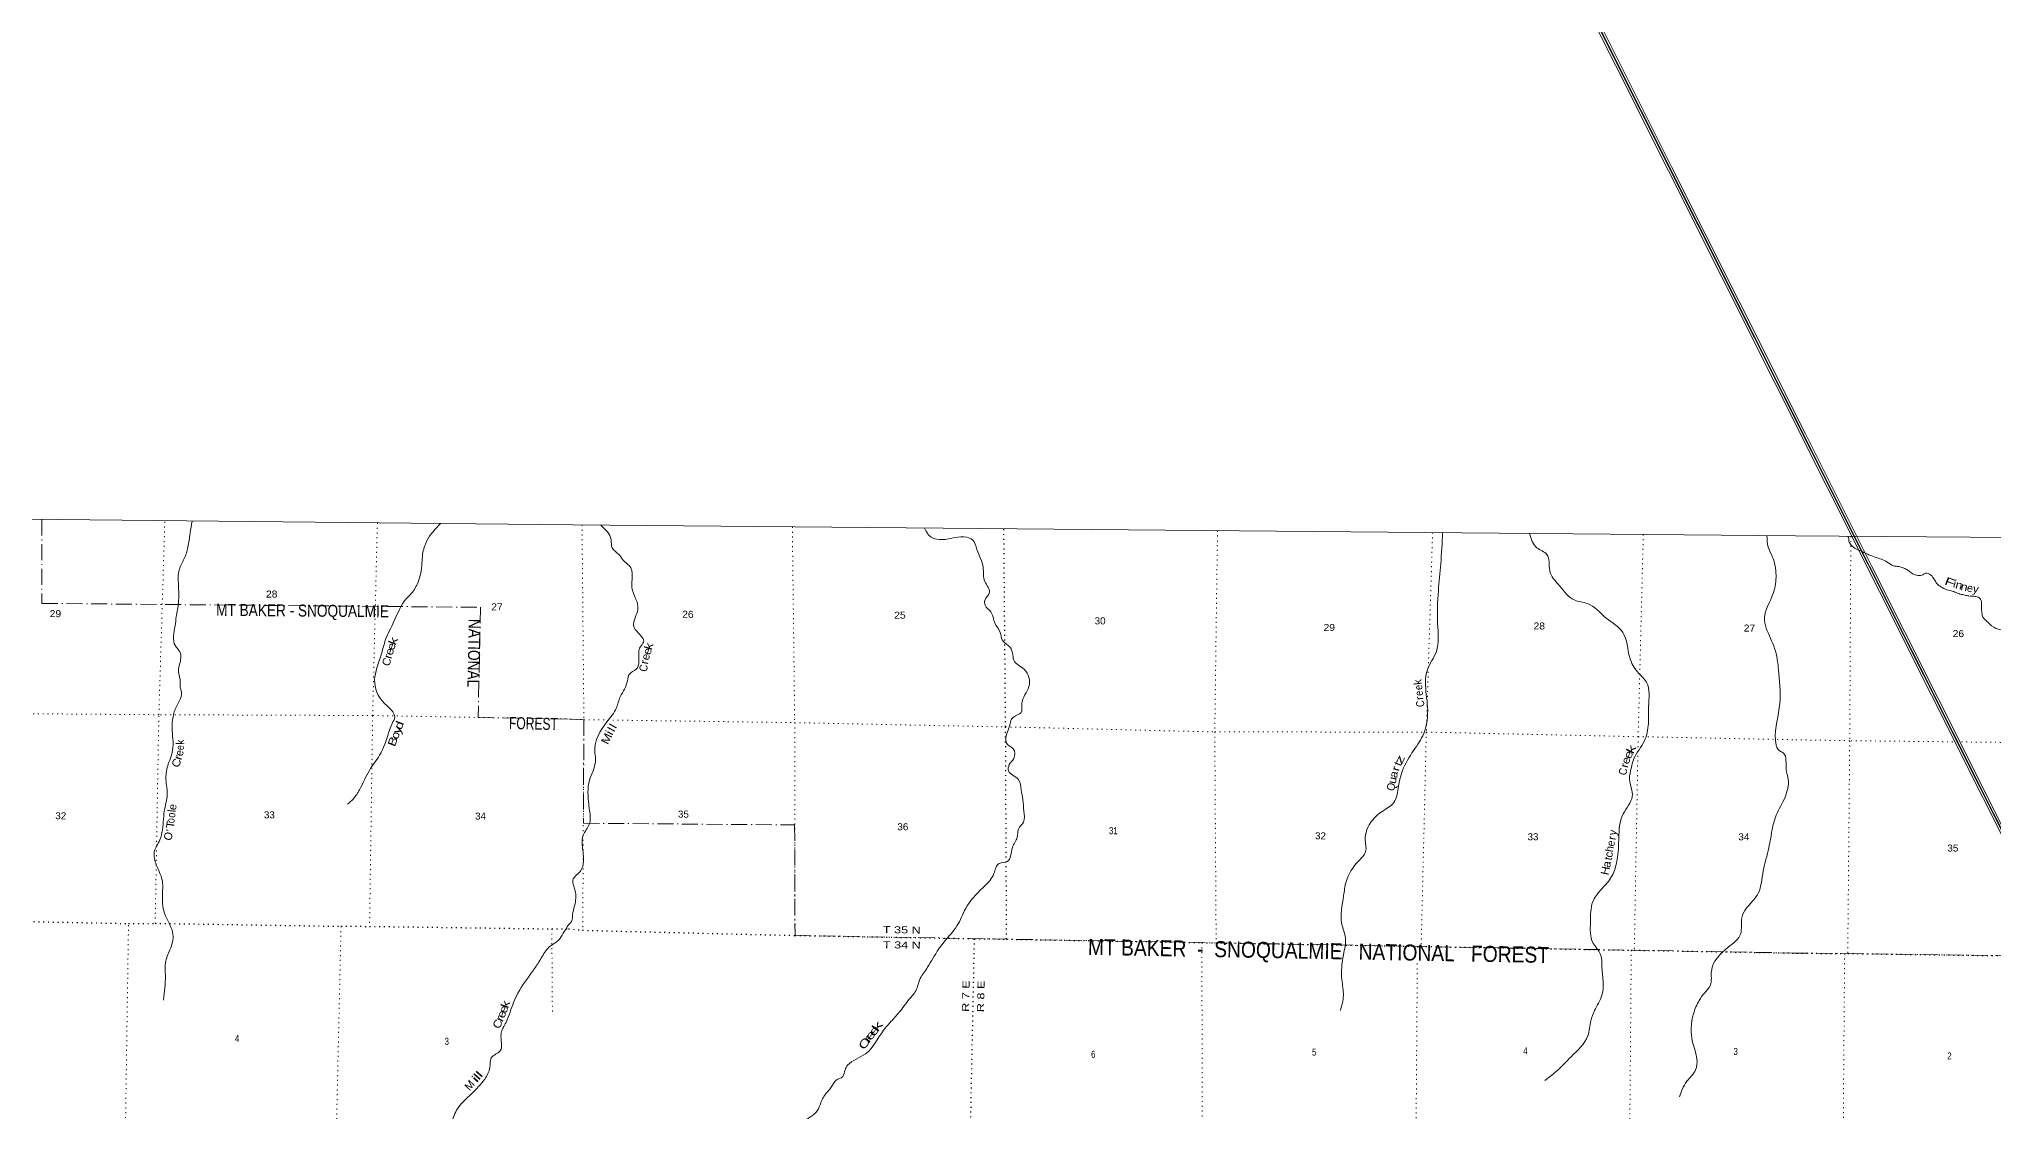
# Model space of a CAD drawing. Header units: feet. Extents: x -1048576 to 137166, y -268550 to 2097152.
# Drawn here: x -227345 to -178479, y 353792 to 380614 of the extents above; entities that cross this region are included whole.
import ezdxf
from ezdxf.enums import TextEntityAlignment as Align

# ---------------------------------------------------------------- set-up
doc = ezdxf.new("R2010")
doc.units = ezdxf.units.FT
doc.header["$LTSCALE"] = 80
doc.linetypes.add('DOT_DASHED', pattern=[7.7, 5, -1.2, 0.3, -1.2])
doc.linetypes.add('DOTTED', pattern=[1.5, 0.3, -1.2])
for name, color, linetype, lineweight in [('39', 7, 'Continuous', 13), ('4', 7, 'Continuous', 13), ('44', 7, 'DOT_DASHED', 13), ('6', 7, 'DOTTED', 25), ('7', 7, 'DOTTED', 13)]:
    doc.layers.add(name, color=color, linetype=linetype, lineweight=lineweight)
doc.layers.add('41', color=7, linetype='Continuous')

msp = doc.modelspace()

# ---------------------------------------------------------------- linework, layer by layer
at = {"layer": '39'}
for points in [[(-139726.18, 284721.75), (-139786.61, 284683.23), (-139865.18, 284636.58), (-139935.68, 284589.96), (-139981.99, 284555.51), (-140024.23, 284506.92), (-140030.24, 284490.75), (-140030.24, 284490.75), (-140086.75, 284492.64)], [(-223520.16, 368563.53), (-223569.4, 368257.61), (-223626.6, 367908.24), (-223715.59, 367625.82), (-223842.94, 367343.65), (-223861.94, 366973.81), (-223861.33, 366529.03), (-223916.58, 366171.56), (-223946.57, 365947.36), (-223938.33, 365443.89), (-223826.45, 365291.49), (-223832.84, 364986.26), (-223862.27, 364834.83), (-223821.64, 364606.1), (-223815.09, 364407.92), (-223782.12, 364231.81), (-223862.43, 364028.17), (-223975.52, 363762.08), (-224020.74, 363396.46), (-224006.91, 362832.3), (-224131.06, 362440.95), (-224174.07, 362099.57), (-224140.75, 361707.13), (-224203.87, 361376), (-224262.51, 360840.65), (-224329.01, 360594.46), (-224466.73, 360275.97), (-224416.6, 359970.35), (-224270.12, 359591.28), (-224260.68, 359243.48), (-224209.88, 358761.96), (-223997.97, 358228.79), (-224073.6, 357845.18), (-224189.13, 357524.52), (-224189.59, 357203.07), (-224234.7, 356588.78)], [(-217308.3, 368501.88), (-217653.37, 368069.31), (-217756.88, 367736.44), (-217774.86, 367500.02), (-217873.32, 367035.7), (-218036.98, 366757.83), (-218165.22, 366621.24), (-218474.46, 366053.24), (-218681.85, 365601.8), (-218802.09, 365194.24), (-218958.09, 364598.91), (-218708.32, 364000.78), (-218456.58, 363657.38), (-218518.34, 363502.13), (-218606.94, 363270.25), (-218833.33, 362711.79), (-219088.62, 362331.44), (-219332.6, 361847.91), (-219487.78, 361622.54), (-219632.17, 361486.06)], [(-213303.73, 368463.03), (-213045.41, 368094.58), (-213020.54, 367892.37), (-212857.99, 367733.82), (-212749.85, 367595.79), (-212555.28, 367394.63), (-212520.94, 367099.42), (-212524.33, 366899.39), (-212376.54, 366357.01), (-212484.38, 365949.46), (-212364.46, 365762.87), (-212234.69, 365537.83), (-212320.39, 365413.04), (-212351.59, 365281.88), (-212419.14, 364857.94), (-212589.66, 364737.68), (-212639.29, 364570.26), (-212707.36, 364364.55), (-212817.79, 364169.18), (-212914.64, 363890.89), (-213151.36, 363542.69), (-213453.32, 362812.96), (-213434.44, 362620.89), (-213495.07, 362322.18), (-213587.57, 362088.32), (-213624.03, 361779.38), (-213584.67, 361332.59), (-213593.16, 360979.02), (-213742.45, 360713.16), (-213766.3, 360474.86), (-213736.63, 360088.75), (-213825.5, 359796.27), (-213992.37, 359617.4), (-213949.83, 359340.32), (-213958.61, 358944.33), (-214010.69, 358714.27), (-214025.75, 358578.98), (-214108.33, 358468.78)], [(-205210.43, 368386.98), (-205043.3, 368157.5), (-204766.94, 368099.33), (-204152.42, 368158.42), (-204013.47, 368094.98), (-203899.96, 367855.89), (-203745.48, 367404.39), (-203701.43, 367052.55), (-203586.1, 366785.16), (-203702.65, 366579.73), (-203695.4, 366458.45), (-203555.14, 366291.94), (-203450, 366010.47), (-203316.27, 365775.3), (-203271.05, 365593.18), (-203116.44, 365456.91), (-203010.68, 365266.36), (-202979.6, 365084.32), (-202714.52, 364854.46), (-202600.27, 364429.46), (-202777, 363992), (-202796.66, 363775.91), (-202987.32, 363663.85), (-203102.37, 363383.65), (-203168.24, 363204.19), (-203139.48, 362979.73), (-202994.77, 362871.81), (-202978.24, 362631.25), (-203092.44, 362474.3), (-203111.66, 362322.87), (-202870.71, 362109.31), (-202793.75, 361842.14), (-202750.96, 361601.44), (-202728.7, 361312.36), (-202736.65, 361037.59), (-202861.06, 360864.54), (-202894.82, 360654.59), (-203015.76, 360398.66), (-203141.35, 360053.86), (-203343.69, 360006.53), (-203474.74, 359748.65), (-203692.91, 359454.89), (-204151.02, 358932.17), (-204368.15, 358494.94), (-204679.99, 358092.61), (-205006.41, 357625.71), (-205133.14, 357408.21), (-205316.87, 357128.4), (-205430.08, 356821.92), (-205593.16, 356606.65), (-205843.86, 356282.78), (-206049.48, 356051.59), (-206236.83, 355832.42), (-206685.28, 355244.98), (-207133.7, 354956.6), (-207197.09, 354845.83), (-207256.85, 354674.42), (-207419.06, 354586.45), (-207541.47, 354411.36), (-207667.76, 354258.52), (-207804.74, 354020.88), (-207890.96, 353819.31), (-208059.65, 353670.75), (-208376.52, 353417.98), (-208786.68, 352818.2), (-209123.9, 352248.31), (-209469.29, 351666.33), (-209637.26, 351327.84), (-209876.1, 350965.5), (-210054.49, 350580.59), (-210103.91, 350148.45), (-210259.39, 349864.44), (-210514.48, 349488.05), (-210575.88, 349078.22), (-210697.68, 348402.01), (-210971.33, 347676.16), (-211090.38, 347402.04), (-211335.58, 346995.28), (-211528.99, 346776.15), (-211845.97, 346507.21), (-212524.28, 345983.74), (-213024.85, 346045.23), (-213482.35, 346201.44), (-214000.37, 346368.1), (-214220.73, 346464.74)], [(-192259.13, 368271.16), (-192306.97, 367493.96), (-192366.13, 366819.41), (-192383.86, 366001.15), (-192416.94, 365302.2), (-192640.26, 364844.8), (-192688.86, 364533.9), (-192636.52, 363917.31), (-192731.98, 363253.07), (-192985.4, 362826.15), (-193261.53, 362328.65), (-193373.73, 361874.65), (-193477.1, 361529.72), (-193771.55, 361305.11), (-194158.64, 360828.45), (-194192.57, 360594.25), (-194184.49, 360299.19), (-194357.77, 360069.84), (-194672.47, 359544.27), (-194735.46, 359197.08), (-194780.72, 358488.1), (-194690.15, 358144.07), (-194739.52, 357720.02), (-194778.16, 357093.84), (-194740.46, 356699.6), (-194813.69, 356330.24)], [(-190084.5, 368252.36), (-189902.29, 367896.33), (-189650.92, 367729.19), (-189582.96, 367328.71), (-189333.13, 366937.28), (-188971.88, 366591.69), (-188641.2, 366500.87), (-188170.98, 366138.48), (-187755.27, 365780.45), (-187579.83, 365144.96), (-187390.32, 364794.29), (-187161.83, 364532.31), (-187111.44, 363925.83), (-187116.36, 363503.54), (-187216.31, 363067.66), (-187475.89, 362626.64), (-187542.07, 362402.73), (-187586.5, 362109.99), (-187518.74, 361679.2), (-187745.97, 361242.04), (-187855.25, 360624.35), (-188060.02, 359633.4), (-188312.57, 359333.78), (-188506.47, 359043.93), (-188564.46, 358541.12), (-188501.37, 358019.43), (-188317.42, 357741.54), (-188277.23, 357415.99), (-188276.03, 356706.74), (-188460.47, 356323.88), (-188553.13, 356067.79), (-188628.4, 355696.43), (-189046.12, 355171.45), (-189418.32, 354803.83), (-189708.77, 354575.15)], [(-184152.13, 368202.52), (-184120.59, 367913.47), (-184013.22, 367664.31), (-183925.4, 367213.2), (-183986.96, 366779.12), (-184213.94, 366083.31), (-184143.02, 365820.22), (-183940.43, 365315.91), (-183855.33, 364763.78), (-183843.09, 363896.86), (-183922.21, 362963.78), (-183872.49, 362850.33), (-183741.79, 362760.67), (-183671.8, 362362.2), (-183619.03, 362103.25), (-183700.86, 361659.19), (-183911.9, 361225.97), (-184013.2, 360889.1), (-184105.5, 360390.54), (-184244.75, 359821.52), (-184392.31, 359218.2), (-184671.4, 358878.33), (-184780.07, 358644.56), (-184809.03, 358250.7), (-185118.43, 357908.98), (-185540.69, 357311.28), (-185567.35, 356957.83), (-185716.15, 356764.7), (-185844.68, 356579.55), (-185988.39, 356244.95), (-186009.39, 355537.85), (-185903.21, 355114.92), (-185937.41, 354840.31), (-186151.44, 354560.68), (-186268.01, 354353.22), (-186335.93, 354169.74)], [(-182131.54, 368186.3), (-182122.15, 368173.65), (-182104.25, 368063.23), (-182048.33, 367964.23), (-181927.26, 367870.92), (-181815.37, 367820.19), (-181701.52, 367767.41), (-181605.63, 367723.06), (-181291.39, 367607.66), (-181143.56, 367540.05), (-180984.26, 367441.92), (-180885.64, 367431.85), (-180729.32, 367384.26), (-180635.49, 367337.94), (-180532.27, 367259.12), (-180444.28, 367223.01), (-180317.64, 367202.28), (-180252.66, 367223.17), (-180189.39, 367258.24), (-180122.94, 367252.86), (-180009.85, 367163.74), (-179949.31, 367069.63), (-179880.69, 366975.36), (-179805.19, 366921.33), (-179655.5, 366845.6), (-179482.96, 366801.73), (-179359.03, 366748.74), (-179228.57, 366717.83), (-179134.24, 366695.73), (-179017.43, 366687.31), (-178896.8, 366668.71), (-178844.89, 366643.43), (-178797.86, 366577.86), (-178792.22, 366462.65), (-178788.34, 366359.59), (-178774.8, 366236.14), (-178740.5, 366140.54), (-178651.56, 366053.93), (-178584.42, 365985.93), (-178367.2, 365860.38), (-178208.52, 365828.9), (-178090.17, 365798.24), (-177965.33, 365787.63), (-177853.68, 365821.72), (-177825.05, 365936.24), (-177808.56, 366048.99), (-177769.12, 366197.62), (-177670.6, 366278.41), (-177445.43, 366435.4), (-177158.13, 366572.95), (-176765.36, 366738.66), (-176434.39, 366843.03), (-176267.75, 366902.25), (-176152.07, 366936.26), (-176060.91, 366954.61), (-175970.02, 366960.84), (-175916.86, 366899.19), (-175943.43, 366786.65), (-176004.79, 366650.58), (-176074.93, 366480.36), (-176118.44, 366329.8), (-176220.38, 366182.43), (-176323.18, 366089.61), (-176481.84, 366026.18), (-176683.53, 365931.32), (-176844.84, 365837.66), (-176966.6, 365706.85), (-177060.64, 365551.25), (-177135.64, 365437.67), (-177192.63, 365317.66), (-177229.96, 365173.03), (-177220.67, 365039.57), (-177179.71, 364877.2), (-177093.64, 364750.26), (-177016.09, 364601.29), (-176955.31, 364422.36), (-176913.42, 364304.4), (-176862.41, 364236.73), (-176786.81, 364186.74), (-176655.83, 364085.14), (-176570.32, 364026.87), (-176509.01, 363969.09), (-176392.54, 363944.52), (-176267.67, 363935.94), (-176131.08, 363908.95), (-175974.33, 363881.54), (-175865.93, 363857.14), (-175768.85, 363869.31), (-175729.87, 363900.83), (-175712.51, 363959.03), (-175669.44, 363992.49)], [(-214108.33, 358468.78), (-214242.29, 358256.67), (-214376.97, 358071.6), (-214571.83, 357935.46), (-214767.62, 357680.05), (-214861.67, 357527.05), (-215018.94, 357291.59), (-215376.33, 356762.34), (-215571.78, 356288.58), (-215672.69, 356030.49), (-215798.13, 355734.16), (-215819.51, 355317.84), (-216040.93, 355141.45), (-216077.1, 354901.11), (-216206.52, 354612.9), (-216528.3, 354251.2), (-216909.02, 353837.35), (-216989.13, 353659.99), (-217118.57, 353367.73), (-217411.31, 353106.92), (-217632.42, 352970.97), (-217709.69, 352898.72)]]:
    msp.add_spline(points, degree=3, dxfattribs=at)
at = {"layer": '4'}
msp.add_lwpolyline([(-244583.22, 368785.28), (-214011.33, 368469.88), (-183439.04, 368196.52), (-152866.39, 367965.22), (-122293.46, 367775.97), (-91720.3, 367628.79), (-61146.96, 367523.64), (-30573.52, 367460.57), (0, 367439.54), (0, 183577.08), (-30826.42, 183598.29), (-61652.78, 183661.9), (-92479.02, 183767.9), (-123305.1, 183916.31), (-154130.93, 184107.12), (-184956.48, 184340.33), (-215781.67, 184615.95), (-246606.45, 184933.97)], close=True, dxfattribs=at)
msp.add_lwpolyline([(-244583.22, 368785.28), (-214011.33, 368469.88), (-183439.04, 368196.52), (-152866.39, 367965.22), (-122293.46, 367775.97), (-91720.3, 367628.79), (-61146.96, 367523.64), (-30573.52, 367460.57), (0, 367439.54), (0, 183577.08), (-30826.42, 183598.29), (-61652.78, 183661.9), (-92479.02, 183767.9), (-123305.1, 183916.31), (-154130.93, 184107.12), (-184956.48, 184340.33), (-215781.67, 184615.95), (-246606.45, 184933.97)], close=True, dxfattribs=at)
msp.add_lwpolyline([(-244583.22, 368785.28), (-214011.33, 368469.88), (-183439.04, 368196.52), (-152866.39, 367965.22), (-122293.46, 367775.97), (-91720.3, 367628.79), (-61146.96, 367523.64), (-30573.52, 367460.57), (0, 367439.54), (0, 183577.08), (-30826.42, 183598.29), (-61652.78, 183661.9), (-92479.02, 183767.9), (-123305.1, 183916.31), (-154130.93, 184107.12), (-184956.48, 184340.33), (-215781.67, 184615.95), (-246606.45, 184933.97)], close=True, dxfattribs=at)
msp.add_lwpolyline([(-244583.22, 368785.28), (-214011.33, 368469.88), (-183439.04, 368196.52), (-152866.39, 367965.22), (-122293.46, 367775.97), (-91720.3, 367628.79), (-61146.96, 367523.64), (-30573.52, 367460.57), (0, 367439.54), (0, 183577.08), (-30826.42, 183598.29), (-61652.78, 183661.9), (-92479.02, 183767.9), (-123305.1, 183916.31), (-154130.93, 184107.12), (-184956.48, 184340.33), (-215781.67, 184615.95), (-246606.45, 184933.97)], close=True, dxfattribs=at)
at = {"layer": '44'}
for points in [[(-227275.97, 368601.56), (-227273.15, 366505.24), (-216311.69, 366407.65), (-216368.79, 363655.25), (-214058.1, 363613.51)], [(-214058.1, 363613.51), (-213726.69, 363598.16), (-213738.29, 361009.57), (-208457.45, 360966.67), (-208448.64, 358203.59), (-183525.14, 357764.75)], [(-183525.14, 357764.75), (-182210.96, 357747.99), (-182132.24, 357750.44), (-176905.66, 357679.01), (-176905.83, 352592.47), (-171592.55, 352519.29), (-171594.13, 352252.78), (-171686.45, 347196.37), (-171686.76, 346990.41), (-171766.16, 341877.2), (-171763.89, 341505.61), (-166677.93, 341461.26), (-161341.32, 341442.13), (-156021.66, 341384.97), (-155876.32, 341385.83), (-155875.33, 341341.63), (-153049.92, 341282.44)]]:
    msp.add_lwpolyline(points, dxfattribs=at)
at = {"layer": '6'}
for points in [[(-203159.19, 358110.46), (-203184.97, 363416.46), (-203227.43, 368368.61)], [(-235694.61, 358480.98), (-230461.9, 358578.55), (-229761.19, 358595.97), (-225110.31, 358501.29), (-224444.03, 358506.81), (-219797.03, 358432.38), (-219084.35, 358431.51), (-214528.12, 358367.81), (-214108.57, 358371.73)], [(-214108.57, 358371.73), (-213758.77, 358332.94), (-208448.64, 358203.59), (-203962.44, 358122.82), (-203159.19, 358110.46), (-198278.37, 358024.52), (-197921.48, 358018.23), (-192889.96, 357929.64), (-192795.56, 357927.98), (-187544.19, 357835.52), (-187468.27, 357834.18), (-183525.14, 357764.75)], [(-204462.18, 322384.74), (-204386.02, 325837.97), (-204377.52, 326230.05), (-204316.81, 331020.34), (-204337.37, 331452.53), (-204332.11, 336346.49), (-204314.86, 336799.02), (-204290.49, 341533.24), (-204290.37, 342139.43), (-203962.44, 358122.82)], [(-183525.14, 357764.75), (-182210.96, 357747.99), (-182132.24, 357750.44), (-176905.66, 357679.01), (-176800.52, 357691.02), (-171461.22, 357512.31), (-166435.15, 357497.44), (-166126.85, 357483.13), (-160993.83, 357278.3), (-160901.18, 357272.39), (-155604.13, 357098.57), (-152941.52, 357042.67)]]:
    msp.add_lwpolyline(points, dxfattribs=at)
at = {"layer": '7'}
for p, q in [((-214528.12, 358367.81), (-214513.85, 356289.39)), ((-192889.96, 357929.64), (-192890.27, 357886.22))]:
    msp.add_line(p, q, dxfattribs=at)
for points in [[(-224444.03, 358506.81), (-224351.35, 363722.21), (-224202.02, 368570.34)], [(-218889.2, 368517.38), (-219007.4, 363701.61), (-219084.35, 358431.51)], [(-213772.88, 368467.59), (-213726.69, 363598.16), (-213754.74, 358330.9)], [(-208515.27, 368417.63), (-208456.74, 363523.67), (-208448.64, 358203.59)], [(-197887.41, 368320.47), (-197955.73, 363293.32), (-197921.48, 358018.23)], [(-192510.43, 368273.24), (-192667.1, 363287.04), (-192795.56, 357927.98)], [(-187243.7, 368228.25), (-187371.13, 363173.63), (-187468.27, 357834.18)], [(-182055.46, 368185.14), (-182082.74, 363072.23), (-182132.24, 357750.44)], [(-214058.1, 363613.51), (-219007.4, 363701.61), (-224351.35, 363722.21), (-229590.16, 363762.31), (-235567.26, 363798.55)], [(-214058.1, 363613.51), (-213726.69, 363598.16), (-208456.74, 363523.67), (-203184.97, 363416.46), (-197955.73, 363293.32), (-192667.1, 363287.04), (-187371.13, 363173.63), (-183481.13, 363096.53)], [(-159117.32, 362581.31), (-160816.97, 362613.68), (-166069.32, 362802.74), (-171401.17, 362856.11), (-176746.94, 363014.75), (-182082.74, 363072.23), (-183481.13, 363096.53)], [(-225489.77, 322587.71), (-225526.91, 325852.49), (-225462.04, 331194.33), (-225344.7, 336466.17), (-225403.66, 341915.11), (-225324.18, 347251.9), (-225198.49, 352560.06), (-225110.31, 358501.29)], [(-219797.03, 358432.38), (-219931.45, 352515.73), (-220041.1, 347193.3), (-220175.07, 341858.9), (-220155.82, 336497.17), (-220198.96, 331160.13), (-220302.88, 325787.64), (-220260.02, 322535.38)], [(-198278.37, 358024.52), (-198267, 352658.47), (-198321.78, 347320.25), (-198335.61, 342060.6), (-198361.88, 336754.55), (-198368.12, 334412.68)], [(-187544.19, 357835.52), (-187587.12, 352588.74), (-187644.01, 347236.39), (-187692.34, 341954.71), (-187698.69, 336608.13), (-187736.73, 331352.67), (-188058.41, 325977.6)], [(-182210.96, 357747.99), (-182250.46, 352613.78), (-182293.83, 347295.9), (-182406.3, 341953.16), (-182439.59, 336635.07), (-182489.22, 331307.22), (-182543.01, 325973.39)], [(-192893.06, 357498.59), (-192928.25, 352597.34), (-192974.79, 347281.3), (-193045.34, 341999.75), (-193045.17, 336719.82), (-193063.17, 331442.01), (-193277.98, 326038.04)]]:
    msp.add_lwpolyline(points, dxfattribs=at)

# ---------------------------------------------------------------- texts
at = {"layer": '41'}
for s, rotation, width, p in [('F', 338.295, 1.55, (-179615.72, 366943.31)), ('n', 345.215, 1.15, (-179374.19, 366867.19)), ('n', 346.728, 1.15, (-179241.73, 366823.92)), ('y', 348.256, 1.05, (-178949.32, 366770.59)), ('k', 68.781, 1.4, (-218400.17, 365529.23)), ('k', 73.553, 1.25, (-212009.21, 365408.01)), ('r', 74.298, 1.2, (-218527.35, 365155.58)), ('e', 72.827, 1.15, (-218492.21, 365270.82)), ('e', 72.827, 1.15, (-218448.79, 365401.58)), ('r', 79.596, 1.1, (-212116.59, 365019.76)), ('e', 75.404, 1.05, (-212088.74, 365142.98)), ('e', 71.285, 1.15, (-212046.08, 365278.18)), ('C', 81.289, 0.9, (-212138.17, 364874.57)), ('e', 96.2, 0.85, (-192767.72, 364413.81)), ('C', 96.2, 0.85, (-192721.69, 364007.84)), ('e', 96.2, 0.85, (-192753.44, 364266.91)), ('d', 68.836, 1.4, (-218255.39, 363423.78)), ('k', 91.295, 0.9, (-223718.37, 363039.66)), ('B', 68.619, 1.35, (-218412.3, 363018.15)), ('o', 69.075, 1.2, (-218349.11, 363175.09)), ('y', 69.102, 1.3, (-218296.19, 363309.61)), ('M', 64.075, 1.2, (-213070.69, 363079.46)), ('i', 61.493, 1.25, (-213003.84, 363225.17)), ('l', 61.493, 1.2, (-212952.76, 363307.71)), ('l', 60.68, 1.2, (-212912.18, 363392.23)), ('C', 70.571, 1.1, (-223819.59, 362483.05)), ('r', 71.608, 1.3, (-223775.12, 362625.94)), ('e', 85.489, 0.8, (-223724.06, 362892.59)), ('z', 64.823, 1.65, (-193239.14, 362560.95)), ('e', 71.57, 1.15, (-187584.99, 362547.94)), ('e', 66.529, 1.3, (-187526.12, 362685.24)), ('k', 64.175, 1.55, (-187456.16, 362817.1)), ('u', 78.158, 1.15, (-193420.12, 362065.02)), ('a', 78.158, 1.1, (-193387.08, 362210.04)), ('r', 72.928, 1.25, (-193341.43, 362347.62)), ('t', 67.287, 1.15, (-193291.01, 362459.21)), ('C', 79.52, 0.9, (-187652.37, 362283.42)), ('r', 75.487, 1.2, (-187619.49, 362430.19)), ('Q', 75.452, 0.95, (-193451.21, 361894.59)), ('o', 84.463, 0.85, (-223960.08, 361065.62)), ('o', 84.136, 0.85, (-223940.19, 361202.73)), ('T', 82.262, 1.15, (-223964.04, 360959.65)), ('r', 80.121, 1.05, (-187933.78, 360625.79)), ('c', 80.121, 1.05, (-188011.5, 360209.81)), ('e', 80.121, 0.95, (-187958.91, 360489.57)), ('H', 78.52, 1.1, (-188096.51, 359804.51)), ('a', 78.398, 1.1, (-188061.12, 359963.44)), ('e', 68.657, 1.25, (-215691.75, 356201.76)), ('k', 69.987, 1.35, (-215594.83, 356450.32)), ('e', 68.634, 1.25, (-215641.34, 356325.03)), ('C', 67.269, 1.15, (-215792.03, 355952.67)), ('r', 67.269, 1.4, (-215737.98, 356085.56)), ('e', 53.341, 1.7, (-206483.29, 355655.62)), ('e', 52.645, 1.75, (-206396.87, 355762.37)), ('k', 53.306, 1.9, (-206312.54, 355872.92)), ('C', 55.601, 1.45, (-206637.45, 355442.35)), ('r', 55.601, 1.8, (-206553.99, 355560.47)), ('l', 48.782, 1.65, (-216263.24, 354668.95)), ('i', 47.902, 1.8, (-216370.9, 354544.73)), ('l', 48.782, 1.65, (-216319.48, 354605.36))]:
    msp.add_text(s, height=200, rotation=rotation, dxfattribs=dict(at, width=width)).set_placement(p, align=Align.CENTER)
for s, rotation, p in [('i', 344.371, (-179483.86, 366904.06)), ('e', 347.999, (-179094.06, 366793.32)), ('C', 73.876, (-218561.92, 365015.33)), ('k', 96.2, (-192784.5, 364548.13)), ('r', 96.2, (-192740.8, 364146.75)), ('e', 77.994, (-223743.46, 362744.29)), ('l', 84.136, (-223929.42, 361307.69)), ('e', 79.328, (-223914.83, 361397.81)), ('O', 73.01, (-224021.28, 360655.88)), ("'", 76.755, (-223979.74, 360797.11)), ('y', 79.996, (-187913.32, 360759.31)), ('t', 78.398, (-188027.23, 360105.66)), ('h', 80.121, (-187989.23, 360350.22)), ('M', 47.902, (-216510.11, 354390.67))]:
    msp.add_text(s, height=200, rotation=rotation, dxfattribs=at).set_placement(p, align=Align.CENTER)
at = {"layer": '44'}
for s, height, rotation, width, p in [('MT BAKER - SNOQUALMIE', 300, 359.49, 0.85, (-222921.84, 366196.17)), ('NATIONAL', 300, 268.799, 0.85, (-216604.21, 366119.95)), ('FOREST', 300, 358.603, 0.75, (-215600.85, 363367)), ('MT BAKER  -  SNOQUALMIE   NATIONAL   FOREST', 400, 358.991, 0.9, (-201129.31, 357718.82))]:
    msp.add_text(s, height=height, rotation=rotation, dxfattribs=dict(at, width=width)).set_placement(p)
at = {"layer": '6', "width": 1.35}
for s, rotation, p in [('T 35 N', 358.991, (-206254.79, 358265.22)), ('T 34 N', 358.991, (-206252.68, 357885.47)), ('R 7 E', 88.825, (-204100.04, 356291.33)), ('R 8 E', 88.825, (-203725.12, 356283.63))]:
    msp.add_text(s, height=175, rotation=rotation, dxfattribs=at).set_placement(p)
at = {"layer": '7'}
for s, width, p in [('28', 1.1, (-221673.67, 366651.97)), ('27', 1.1, (-216042.87, 366331.93)), ('29', 1.1, (-227079.68, 366161.32)), ('26', 1.1, (-211269.84, 366145.04)), ('25', 1.1, (-205969.43, 366124.63)), ('30', 1.05, (-200958.26, 365980.93)), ('28', 1.1, (-189987.52, 365853.02)), ('29', 1.1, (-195236.17, 365816.03)), ('27', 1.1, (-184732.02, 365801.62)), ('26', 1.1, (-179509.97, 365662.45)), ('32', 1.05, (-226939.1, 361107.85)), ('33', 1.05, (-221725.43, 361132.02)), ('34', 1.05, (-216446.11, 361100.67)), ('35', 1.05, (-211374.78, 361149.08)), ('36', 1.05, (-205889.37, 360834.7)), ('31', 0.85, (-200600.46, 360735.35)), ('32', 1.05, (-195448.99, 360607.39)), ('33', 1.05, (-190136.86, 360583.85)), ('34', 1.05, (-184866.07, 360582.78)), ('35', 1.05, (-179641.53, 360301.25)), ('4', 0.85, (-222451.56, 355538.31)), ('3', 0.85, (-217210.09, 355469.25)), ('6', 0.85, (-201048.93, 355144.6)), ('5', 0.85, (-195525.8, 355199.27)), ('4', 0.85, (-190243.14, 355232.3)), ('3', 0.85, (-184989.51, 355216.35)), ('2', 0.85, (-179644.48, 355105.34))]:
    msp.add_text(s, height=175, dxfattribs=dict(at, width=width)).set_placement(p)

doc.saveas('drawing.dxf')
